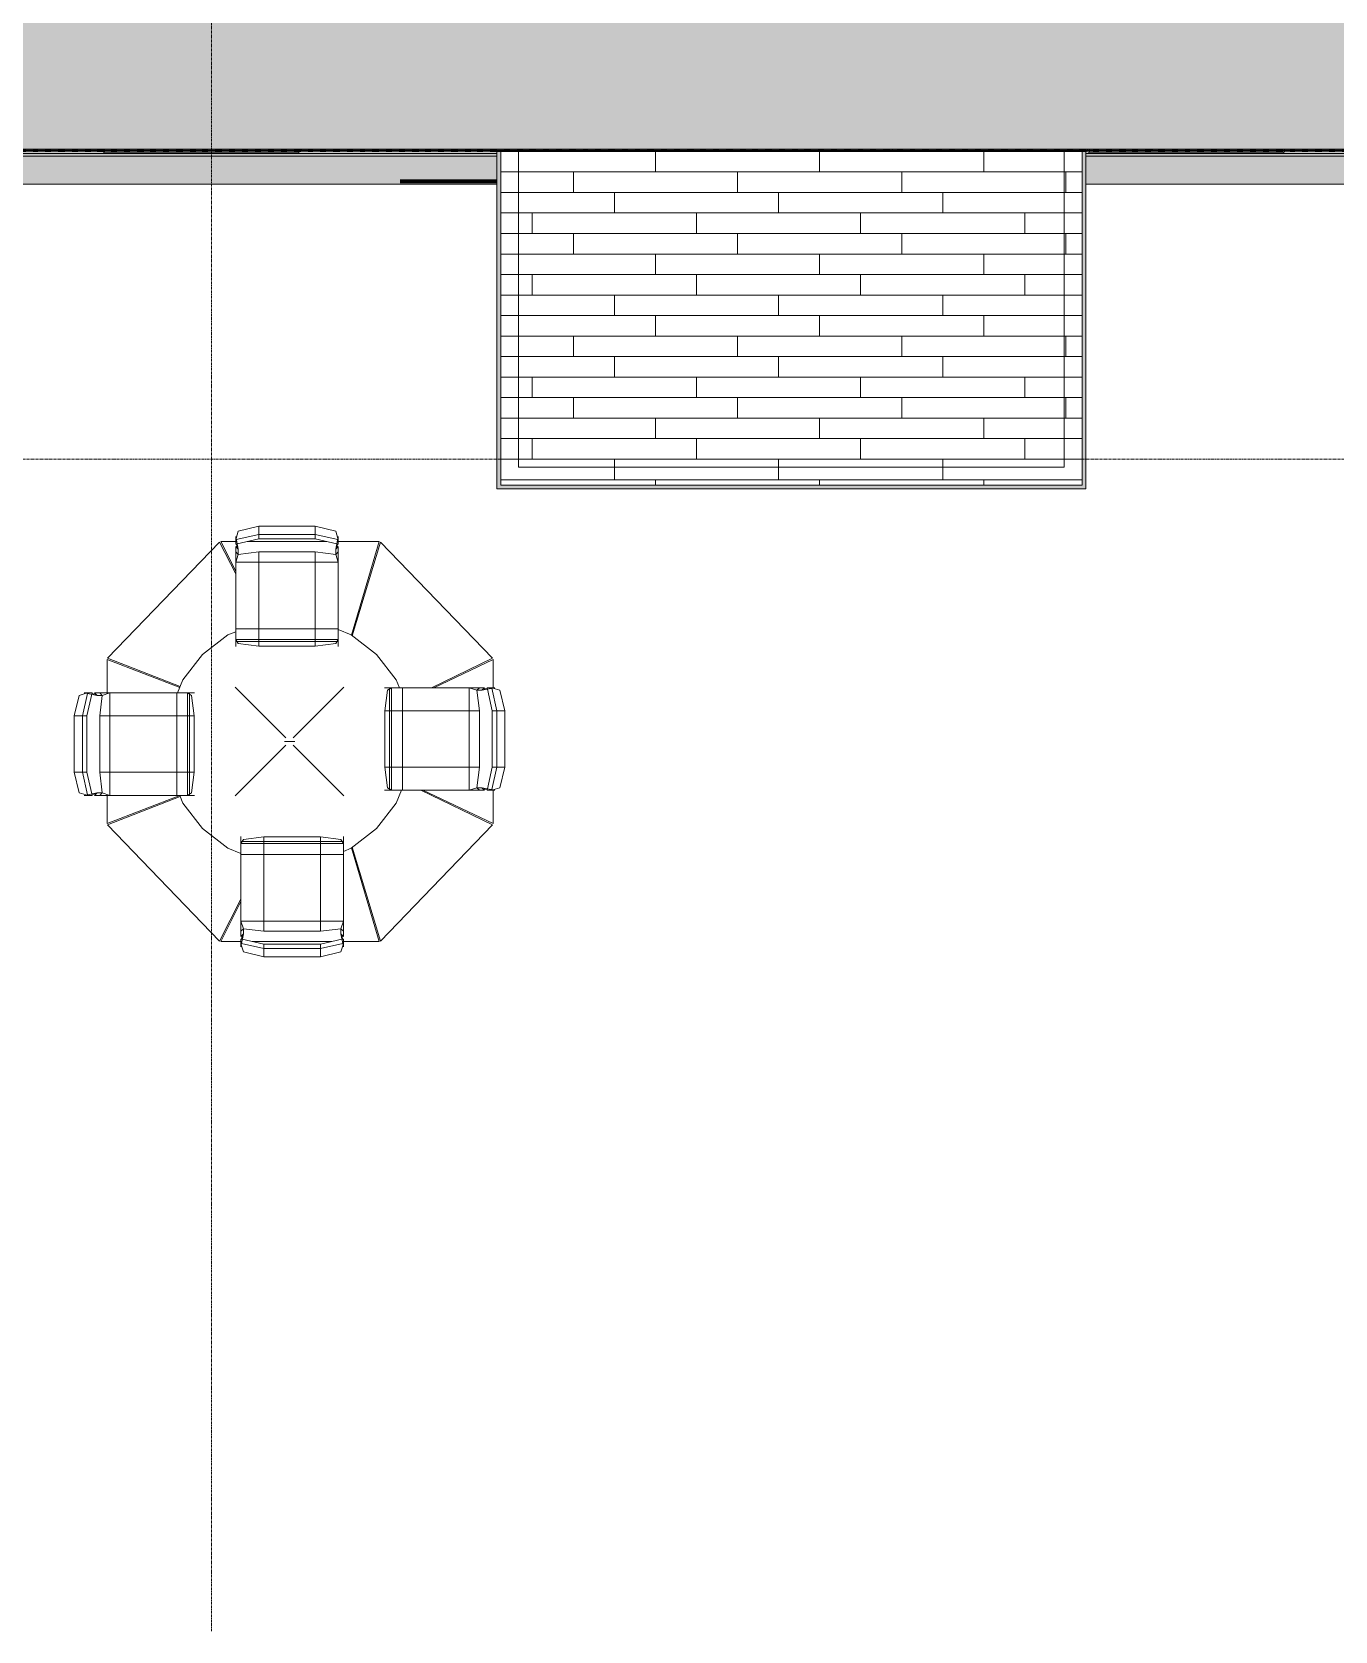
# Model space of a CAD drawing. Header units: inches. Extents: x -4061 to -1937, y 10959 to 12323.
# Drawn here: x -3189.3 to -2935.4, y 10958.7 to 11270.5 of the extents above; entities that cross this region are included whole.
import ezdxf

# ---------------------------------------------------------------- set-up
doc = ezdxf.new("R2010")
doc.units = ezdxf.units.IN
doc.header["$MEASUREMENT"] = 0
doc.linetypes.add('Dash 1_16_', pattern=[0.125, 0.0625, -0.0625])
doc.linetypes.add('Grid Line 1_2_', pattern=[0.875, 0.5, -0.125, 0.125, -0.125])
for name, color, linetype, lineweight in [('0-1', 7, 'Continuous', 5), ('0-4', 7, 'Continuous', 9), ('A-AREA-1', 130, 'Continuous', 80), ('A-CLNG-1', 10, 'Continuous', 18), ('A-CLNG-PATT-1', 35, 'Continuous', 18), ('A-DETL-MBND-4', 7, 'Continuous', 9), ('A-DETL-MBND-6', 247, 'Continuous', 9), ('A-FLOR-3', 10, 'Continuous', 18), ('A-FLOR-PATT-1', 251, 'Continuous', 9), ('A-GLAZ-1', 27, 'Continuous', 18), ('A-GLAZ-2', 10, 'Continuous', 18), ('A-GLAZ-3', 251, 'Continuous', 9), ('A-WALL-1', 8, 'Continuous', 5), ('A-WALL-3', 10, 'Continuous', 18), ('A-WALL-4', 23, 'Continuous', 5), ('A-WALL-6', 27, 'Continuous', 18), ('C-PROP-LINE-2', 91, 'Dash 1_16_', 60), ('L-SITE', 91, 'Continuous', 9), ('S-GRID-1', 1, 'Grid Line 1_2_', 9)]:
    doc.layers.add(name, color=color, linetype=linetype, lineweight=lineweight)

# ---------------------------------------------------------------- blocks, each defined once
blk = doc.blocks.new('Basic Wall _ EXT - FIBER CEMENT - LARGE - ___-2162457-ENLARGED RCP - 1ST FLOOR PLAN - EAST')
at = {"layer": 'A-WALL-6'}
h = blk.add_hatch(color=256, dxfattribs=at)
h.paths.add_polyline_path([(-3399.44, 11246.78), (-3367.15, 11246.78), (-3367.15, 11246.89), (-3367.34, 11246.89), (-3367.34, 11247.39), (-3400.04, 11247.39)], flags=0)
h.paths.add_polyline_path([(-2068.17, 11246.78), (-2067.31, 11246.78), (-2067.92, 11247.39), (-2100.51, 11247.39), (-2100.51, 11246.89), (-2138.54, 11246.89), (-2138.54, 11247.39), (-2215.71, 11247.39), (-2215.71, 11246.78), (-2070.27, 11246.78)], flags=0)
h.paths.add_polyline_path([(-2904.54, 11246.78), (-2867.95, 11246.78), (-2867.95, 11247.39), (-2868.51, 11247.39), (-2868.51, 11246.89), (-2906.54, 11246.89), (-2906.54, 11247.39), (-2945.31, 11247.39), (-2945.31, 11246.89), (-2983.34, 11246.89), (-2983.34, 11247.39), (-3137.31, 11247.39), (-3137.31, 11246.89), (-3175.34, 11246.89), (-3175.34, 11247.39), (-3252.32, 11247.39), (-3252.32, 11246.78), (-3098.72, 11246.78), (-3098.72, 11247.2), (-2983.9, 11247.2), (-2983.9, 11246.78), (-2905.71, 11246.78)], flags=0)
h.paths.add_polyline_path([(-2676.32, 11246.78), (-2676.32, 11247.2), (-2561.5, 11247.2), (-2561.5, 11246.78), (-2330.54, 11246.78), (-2330.54, 11247.39), (-2330.91, 11247.39), (-2330.91, 11246.89), (-2368.94, 11246.89), (-2368.94, 11247.39), (-2407.71, 11247.39), (-2407.71, 11246.89), (-2445.74, 11246.89), (-2445.74, 11247.39), (-2446.11, 11247.39), (-2446.11, 11246.89), (-2484.14, 11246.89), (-2484.16, 11247.39), (-2522.91, 11247.39), (-2522.91, 11246.89), (-2560.94, 11246.89), (-2560.94, 11247.39), (-2753.12, 11247.39), (-2753.12, 11246.78), (-2683.44, 11246.78)], flags=0)
h = blk.add_hatch(color=256, dxfattribs=at)
h.paths.add_polyline_path([(-2561.5, 11246.49), (-2330.54, 11246.49), (-2330.54, 11246.78), (-2561.5, 11246.78), (-2561.5, 11246.64)], flags=0)
h.paths.add_polyline_path([(-3396.25, 11246.49), (-3367.15, 11246.49), (-3367.15, 11246.78), (-3399.44, 11246.78), (-3399.15, 11246.49)], flags=0)
h.paths.add_polyline_path([(-2070.27, 11246.49), (-2067.03, 11246.49), (-2067.31, 11246.78), (-2215.71, 11246.78), (-2215.71, 11246.49), (-2077.93, 11246.49)], flags=0)
h.paths.add_polyline_path([(-3252.32, 11246.49), (-3098.72, 11246.49), (-3098.72, 11246.78), (-3252.32, 11246.78), (-3252.32, 11246.64)], flags=0)
h.paths.add_polyline_path([(-2983.9, 11246.49), (-2867.95, 11246.49), (-2867.95, 11246.78), (-2983.9, 11246.78), (-2983.9, 11246.64)], flags=0)
h.paths.add_polyline_path([(-2753.12, 11246.49), (-2676.32, 11246.49), (-2676.32, 11246.78), (-2753.12, 11246.78), (-2753.12, 11246.64)], flags=0)
h = blk.add_hatch(color=256, dxfattribs=at)
h.paths.add_polyline_path([(-3399.02, 11246.36), (-3367.15, 11246.38), (-3367.15, 11246.49), (-3399.14, 11246.48), (-3399.04, 11246.38)], flags=0)
h.paths.add_polyline_path([(-2068.17, 11246.36), (-2066.92, 11246.38), (-2067.03, 11246.49), (-2215.71, 11246.47), (-2215.71, 11246.36), (-2070.27, 11246.36)], flags=0)
h.paths.add_polyline_path([(-2882.72, 11246.36), (-2867.95, 11246.38), (-2867.95, 11246.49), (-2983.9, 11246.48), (-2983.9, 11246.36), (-2890.38, 11246.36)], flags=0)
h.paths.add_polyline_path([(-2706.43, 11246.36), (-2676.32, 11246.38), (-2676.32, 11246.49), (-2753.12, 11246.47), (-2753.12, 11246.36), (-2714.1, 11246.36)], flags=0)
h.paths.add_polyline_path([(-3252.32, 11246.36), (-3098.72, 11246.39), (-3098.72, 11246.49), (-3252.32, 11246.48), (-3252.32, 11246.36)], flags=0)
h.paths.add_polyline_path([(-2561.5, 11246.36), (-2330.54, 11246.38), (-2330.54, 11246.49), (-2561.5, 11246.47), (-2561.5, 11246.38)], flags=0)
h = blk.add_hatch(color=256, dxfattribs=at)
h.paths.add_polyline_path([(-2683.44, 11246.31), (-2676.32, 11246.33), (-2676.32, 11246.34), (-2753.12, 11246.31), (-2753.12, 11246.31), (-2691.1, 11246.31)], flags=0)
h.paths.add_polyline_path([(-3380.92, 11246.31), (-3367.15, 11246.32), (-3367.15, 11246.34), (-3398.97, 11246.31), (-3398.96, 11246.31), (-3388.59, 11246.31)], flags=0)
h.paths.add_polyline_path([(-2068.17, 11246.31), (-2066.86, 11246.32), (-2066.89, 11246.34), (-2215.71, 11246.31), (-2215.71, 11246.31), (-2070.27, 11246.31)], flags=0)
h.paths.add_polyline_path([(-3252.32, 11246.31), (-3098.72, 11246.33), (-3098.72, 11246.34), (-3252.32, 11246.31), (-3252.32, 11246.31)], flags=0)
h.paths.add_polyline_path([(-2983.9, 11246.31), (-2867.95, 11246.33), (-2867.95, 11246.34), (-2983.9, 11246.31), (-2983.9, 11246.31)], flags=0)
h.paths.add_polyline_path([(-2330.54, 11246.31), (-2330.54, 11246.34), (-2561.5, 11246.31), (-2561.5, 11246.31), (-2330.87, 11246.31)], flags=0)
at = {"layer": 'A-WALL-3'}
for p, q in [((-3252.32, 11246.78), (-3098.72, 11246.78)), ((-3098.72, 11246.3), (-3252.32, 11246.3)), ((-2983.9, 11246.78), (-2867.95, 11246.78)), ((-2867.95, 11246.3), (-2983.9, 11246.3))]:
    blk.add_line(p, q, dxfattribs=at)
blk = doc.blocks.new('Basic Wall _ EXT - FIBER CEMENT - SMALL - ___-2145931-ENLARGED RCP - 1ST FLOOR PLAN - EAST')
at = {"layer": 'A-DETL-MBND-6'}
h = blk.add_hatch(color=256, dxfattribs=at)
h.paths.add_polyline_path([(-2983.9, 11240.83), (-2930.17, 11240.83), (-2930.17, 11241.39), (-2925.92, 11241.39), (-2925.92, 11240.83), (-2867.95, 11240.83), (-2867.95, 11246.31), (-2983.9, 11246.31), (-2983.9, 11240.9)], flags=0)
h.paths.add_polyline_path([(-2737.09, 11240.83), (-2676.32, 11240.83), (-2676.32, 11246.31), (-2753.12, 11246.31), (-2753.12, 11240.83), (-2744.76, 11240.83)], flags=0)
h.paths.add_polyline_path([(-2061.44, 11240.83), (-2061.36, 11240.83), (-2066.87, 11246.31), (-2215.71, 11246.31), (-2215.71, 11240.83), (-2062.6, 11240.83)], flags=0)
h.paths.add_polyline_path([(-3393.48, 11240.83), (-3367.15, 11240.83), (-3367.15, 11246.31), (-3398.96, 11246.31), (-3393.56, 11240.9)], flags=0)
h.paths.add_polyline_path([(-3252.32, 11240.83), (-3098.72, 11240.83), (-3098.72, 11246.31), (-3252.32, 11246.31), (-3252.32, 11240.9)], flags=0)
h.paths.add_polyline_path([(-2561.5, 11240.83), (-2373.37, 11240.83), (-2373.37, 11241.39), (-2369.12, 11241.39), (-2369.12, 11240.83), (-2333.61, 11240.83), (-2330.54, 11244.01), (-2330.54, 11246.31), (-2561.5, 11246.31), (-2561.5, 11240.9)], flags=0)
at = {"layer": 'A-DETL-MBND-4'}
for p, q in [((-3252.32, 11240.83), (-3098.72, 11240.83)), ((-2983.9, 11240.83), (-2930.17, 11240.83))]:
    blk.add_line(p, q, dxfattribs=at)
blk = doc.blocks.new('_THE_ WINDOW _ DOOR - Window - 2nd Floor-2113391-ENLARGED RCP - 1ST FLOOR PLAN - EAST')
at = {"layer": 'A-GLAZ-1'}
blk.add_hatch(color=256, dxfattribs=at).paths.add_polyline_path([(-19.01, -4.44), (-19.01, -4.94), (19.01, -4.94), (19.01, -4.44), (-19.01, -4.44)], flags=0)
at = {"layer": 'A-GLAZ-3'}
h = blk.add_hatch(dxfattribs=at)
h.set_pattern_fill('FP_12', color=256, style=0, pattern_type=2)
h.set_pattern_definition([(0, (25.74, -1.51), (-38.4, 120.38), [0.392, -38.007]), (0, (25.74, -1.12), (-38.4, 120.38), [0.392, -38.007]), (0, (25.74, 14.85), (-38.4, 120.38), [0.392, -38.007]), (0, (25.74, 15.24), (-38.4, 120.38), [0.392, -38.007]), (0, (25.74, 31.2), (-38.4, 120.38), [0.393, -38.008]), (0, (25.74, 31.6), (-38.4, 120.38), [0.393, -38.008]), (0, (25.74, 47.56), (-38.4, 120.38), [0.393, -38.008]), (0, (25.74, 47.95), (-38.4, 120.38), [0.393, -38.008]), (0, (25.74, 63.92), (-38.4, 120.38), [0.393, -38.008]), (0, (25.74, 64.31), (-38.4, 120.38), [0.393, -38.008]), (0, (25.74, 80.28), (-38.4, 120.38), [0.393, -38.008]), (0, (25.74, 80.67), (-38.4, 120.38), [0.393, -38.008]), (0, (25.74, 96.63), (-38.4, 120.38), [0.393, -38.008]), (0, (25.74, 97.03), (-38.4, 120.38), [0.393, -38.008]), (0, (25.74, 112.99), (-38.4, 120.38), [0.392, -38.007]), (0, (25.74, 113.38), (-38.4, 120.38), [0.392, -38.007]), (0, (43.19, -1.51), (-38.4, 120.38), [0.393, -38.008]), (0, (43.19, -1.12), (-38.4, 120.38), [0.393, -38.008]), (0, (43.19, 14.85), (-38.4, 120.38), [0.393, -38.008]), (0, (43.19, 15.24), (-38.4, 120.38), [0.393, -38.008]), (0, (43.19, 31.2), (-38.4, 120.38), [0.393, -38.008]), (0, (43.19, 31.6), (-38.4, 120.38), [0.393, -38.008]), (0, (43.19, 47.56), (-38.4, 120.38), [0.393, -38.008]), (0, (43.19, 47.95), (-38.4, 120.38), [0.393, -38.008]), (0, (43.19, 63.92), (-38.4, 120.38), [0.393, -38.008]), (0, (43.19, 64.31), (-38.4, 120.38), [0.393, -38.008]), (0, (43.19, 80.28), (-38.4, 120.38), [0.393, -38.008]), (0, (43.19, 80.67), (-38.4, 120.38), [0.393, -38.008]), (0, (43.19, 96.63), (-38.4, 120.38), [0.393, -38.008]), (0, (43.19, 97.03), (-38.4, 120.38), [0.393, -38.008]), (0, (43.19, 112.99), (-38.4, 120.38), [0.392, -38.007]), (0, (43.19, 113.38), (-38.4, 120.38), [0.392, -38.007]), (0, (60.64, -1.51), (-38.4, 120.38), [0.392, -38.007]), (0, (60.64, -1.12), (-38.4, 120.38), [0.392, -38.007]), (0, (60.64, 14.85), (-38.4, 120.38), [0.392, -38.007]), (0, (60.64, 15.24), (-38.4, 120.38), [0.392, -38.007]), (0, (60.64, 31.2), (-38.4, 120.38), [0.392, -38.007]), (0, (60.64, 31.6), (-38.4, 120.38), [0.392, -38.007]), (0, (60.64, 47.56), (-38.4, 120.38), [0.392, -38.007]), (0, (60.64, 47.95), (-38.4, 120.38), [0.392, -38.007]), (0, (60.64, 63.92), (-38.4, 120.38), [0.392, -38.007]), (0, (60.64, 64.31), (-38.4, 120.38), [0.392, -38.007]), (0, (60.64, 80.28), (-38.4, 120.38), [0.392, -38.007]), (0, (60.64, 80.67), (-38.4, 120.38), [0.392, -38.007]), (0, (60.64, 96.63), (-38.4, 120.38), [0.392, -38.007]), (0, (60.64, 97.03), (-38.4, 120.38), [0.392, -38.007]), (0, (60.64, 112.99), (-38.4, 120.38), [0.392, -38.007]), (0, (60.64, 113.38), (-38.4, 120.38), [0.392, -38.007]), (90, (24, -4.063), (-38.4, 2e-15), [120, -0.375]), (90, (24.375, -4.063), (-38.4, 2e-15), [120, -0.375]), (90, (25.74, -1.51), (-38.4, 2e-15), [0.392, -119.982]), (90, (25.74, 14.848), (-38.4, 2e-15), [0.393, -119.983]), (90, (25.74, 31.206), (-38.4, 2e-15), [0.392, -119.982]), (90, (25.74, 47.563), (-38.4, 2e-15), [0.392, -119.982]), (90, (25.74, 63.92), (-38.4, 2e-15), [0.392, -119.982]), (90, (25.74, 80.277), (-38.4, 2e-15), [0.392, -119.982]), (90, (25.74, 96.634), (-38.4, 2e-15), [0.392, -119.982]), (90, (25.74, 112.99), (-38.4, 2e-15), [0.392, -119.982]), (90, (26.134, -1.51), (-38.4, 2e-15), [0.392, -119.982]), (90, (26.134, 14.848), (-38.4, 2e-15), [0.393, -119.983]), (90, (26.134, 31.206), (-38.4, 2e-15), [0.392, -119.982]), (90, (26.134, 47.563), (-38.4, 2e-15), [0.392, -119.982]), (90, (26.134, 63.92), (-38.4, 2e-15), [0.392, -119.982]), (90, (26.134, 80.277), (-38.4, 2e-15), [0.392, -119.982]), (90, (26.134, 96.634), (-38.4, 2e-15), [0.392, -119.982]), (90, (26.134, 112.99), (-38.4, 2e-15), [0.392, -119.982]), (90, (43.19, -1.51), (-38.4, 2e-15), [0.392, -119.982]), (90, (43.19, 14.848), (-38.4, 2e-15), [0.393, -119.983]), (90, (43.19, 31.206), (-38.4, 2e-15), [0.392, -119.982]), (90, (43.19, 47.563), (-38.4, 2e-15), [0.392, -119.982]), (90, (43.19, 63.92), (-38.4, 2e-15), [0.392, -119.982]), (90, (43.19, 80.277), (-38.4, 2e-15), [0.392, -119.982]), (90, (43.19, 96.634), (-38.4, 2e-15), [0.392, -119.982]), (90, (43.19, 112.99), (-38.4, 2e-15), [0.392, -119.982]), (90, (43.584, -1.51), (-38.4, 2e-15), [0.392, -119.982]), (90, (43.584, 14.848), (-38.4, 2e-15), [0.393, -119.983]), (90, (43.584, 31.206), (-38.4, 2e-15), [0.392, -119.982]), (90, (43.584, 47.563), (-38.4, 2e-15), [0.392, -119.982]), (90, (43.584, 63.92), (-38.4, 2e-15), [0.392, -119.982]), (90, (43.584, 80.277), (-38.4, 2e-15), [0.392, -119.982]), (90, (43.584, 96.634), (-38.4, 2e-15), [0.392, -119.982]), (90, (43.584, 112.99), (-38.4, 2e-15), [0.392, -119.982]), (90, (60.64, -1.51), (-38.4, 2e-15), [0.392, -119.982]), (90, (60.64, 14.848), (-38.4, 2e-15), [0.392, -119.982]), (90, (60.64, 31.206), (-38.4, 2e-15), [0.392, -119.982]), (90, (60.64, 47.563), (-38.4, 2e-15), [0.392, -119.982]), (90, (60.64, 63.92), (-38.4, 2e-15), [0.392, -119.982]), (90, (60.64, 80.277), (-38.4, 2e-15), [0.392, -119.982]), (90, (60.64, 96.634), (-38.4, 2e-15), [0.392, -119.982]), (90, (60.64, 112.99), (-38.4, 2e-15), [0.392, -119.982]), (90, (61.034, -1.51), (-38.4, 2e-15), [0.392, -119.982]), (90, (61.034, 14.848), (-38.4, 2e-15), [0.392, -119.982]), (90, (61.034, 31.206), (-38.4, 2e-15), [0.392, -119.982]), (90, (61.034, 47.563), (-38.4, 2e-15), [0.392, -119.982]), (90, (61.034, 63.92), (-38.4, 2e-15), [0.392, -119.982]), (90, (61.034, 80.277), (-38.4, 2e-15), [0.392, -119.982]), (90, (61.034, 96.634), (-38.4, 2e-15), [0.392, -119.982]), (90, (61.034, 112.99), (-38.4, 2e-15), [0.392, -119.982]), (180, (62.4, -4.44), (-38.4, 120.38), [38.025, -0.375]), (180, (62.4, -4.06), (-38.4, 120.38), [38.025, -0.375])])
h.paths.add_polyline_path([(-19.01, -4.44), (19.01, -4.44), (19.01, -4.19), (-19.01, -4.19)], flags=0)
at = {"layer": 'A-GLAZ-2'}
for p, q in [((-19.01, -4.19), (-19.01, -4.44)), ((-19.01, -4.44), (-19.01, -4.94)), ((-19.01, -4.44), (19.01, -4.44)), ((-19.01, -4.94), (19.01, -4.94)), ((19.01, -4.19), (19.01, -4.44)), ((19.01, -4.44), (19.01, -4.94))]:
    blk.add_line(p, q, dxfattribs=at)
blk = doc.blocks.new('Outdoor Table01 - 02ZUTB01_dwg-1294291-ENLARGED RCP - 1ST FLOOR PLAN - EAST')
at = {"layer": 'L-SITE'}
for p, q in [((-11, 40.99), (-11.42, 39.62)), ((-7, 41.99), (-11, 40.99)), ((-7, 41.99), (4, 41.99)), ((-7, 41.99), (-7, 40.37)), ((4, 41.99), (8, 40.99)), ((4, 41.99), (4, 40.37)), ((8.42, 39.62), (8, 40.99)), ((-37.47, 16.26), (-15.64, 38.89)), ((-11.5, 30.7), (-15.64, 38.89)), ((-15.38, 39), (-11.5, 31.19)), ((-15.38, 39), (-11.5, 39)), ((-11, 37.5), (-11.5, 40)), ((-11.5, 39.5), (-11.5, 40)), ((-11.46, 39.24), (-11.5, 39.5)), ((-11.49, 39.42), (-11.5, 39.37)), ((-11.5, 39.37), (-11.5, 38.5)), ((-11.23, 38.56), (-11.5, 38.5)), ((-11.5, 20), (-11.5, 38)), ((-11.5, 38), (-11, 37.5)), ((-11.5, 37), (-11.5, 38)), ((-7, 40.37), (-11.38, 39.4)), ((-11.2, 37.7), (-11.34, 38.54)), ((-7, 39.5), (-11.21, 38.56)), ((-11, 37.5), (-11, 36.5)), ((-9.25, 39), (6.25, 39)), ((-7, 40.37), (4, 40.37)), ((-7, 40.37), (-7, 39.5)), ((4, 39.5), (-7, 39.5)), ((4, 40.37), (8.38, 39.4)), ((4, 40.37), (4, 39.5)), ((8.21, 38.56), (4, 39.5)), ((8.5, 40), (8, 37.5)), ((8, 37.5), (8.5, 38)), ((8, 36.5), (8, 37.5)), ((8.34, 38.54), (8.2, 37.7)), ((8.5, 38.5), (8.23, 38.56)), ((8.5, 39.5), (8.46, 39.24)), ((8.5, 39.37), (8.49, 39.42)), ((8.5, 39.5), (8.5, 40)), ((8.5, 39.37), (8.5, 38.5)), ((8.5, 39), (15.49, 39)), ((8.5, 38), (8.5, 20)), ((8.5, 38), (8.5, 37)), ((10.1, 20.71), (15.49, 39)), ((10.22, 20.61), (15.74, 38.89)), ((15.74, 38.89), (37.57, 16.26)), ((-11.5, 20.5), (-11.5, 37)), ((-11.5, 37), (-11, 36.5)), ((-11.5, 35), (-11, 36.5)), ((-11.5, 22), (-11.5, 35)), ((-7, 35), (-11.5, 35)), ((-7, 37), (-11, 36.5)), ((4, 37), (-7, 37)), ((-7, 37), (-7, 35)), ((4, 35), (-7, 35)), ((-7, 35), (-7, 22)), ((8, 36.5), (4, 37)), ((4, 35), (4, 37)), ((4, 22), (4, 35)), ((8.5, 35), (4, 35)), ((8, 36.5), (8.5, 37)), ((8.5, 35), (8, 36.5)), ((8.5, 37), (8.5, 20.5)), ((8.5, 22), (8.5, 35)), ((-11.5, 19.5), (-11.5, 23)), ((-11.5, 22), (-11.5, 18.5)), ((-11.5, 19.87), (-11.5, 22)), ((-7, 22), (-11.5, 22)), ((4, 22), (-7, 22)), ((-7, 22), (-7, 19.87)), ((4, 19.87), (4, 22)), ((8.5, 22), (4, 22)), ((8.5, 19.5), (8.5, 23)), ((8.5, 18.5), (8.5, 22)), ((8.5, 19.87), (8.5, 22)), ((-14, 20.78), (-18.97, 16.97)), ((-11.5, 21.82), (-14, 20.78)), ((-11.5, 19.5), (-11.5, 20.5)), ((-11.5, 20.5), (-11.5, 20)), ((-11.5, 18.5), (-11.5, 20)), ((-11, 19.09), (-11.5, 19.87)), ((-7, 19.87), (-11.5, 19.87)), ((-11.5, 19.5), (8.5, 19.5)), ((-11.5, 19.5), (8.5, 19.5)), ((-11.5, 18.5), (-11.5, 19.5)), ((-7, 18.59), (-11, 19.09)), ((4, 19.87), (-7, 19.87)), ((-7, 19.87), (-7, 18.59)), ((8.5, 19.87), (4, 19.87)), ((4, 19.87), (4, 18.59)), ((8, 19.09), (4, 18.59)), ((8.5, 19.87), (8, 19.09)), ((10, 20.78), (8.5, 21.41)), ((8.5, 20.5), (8.5, 19.5)), ((8.5, 20.5), (8.5, 20)), ((8.5, 20), (8.5, 18.5)), ((8.5, 19.5), (8.5, 18.5)), ((14.97, 16.97), (10, 20.78)), ((-23.39, 10.54), (-37.57, 16)), ((-37.57, 10.31), (-37.57, 16)), ((-23.32, 10.71), (-37.47, 16.26)), ((-18.97, 16.97), (-22.78, 12)), ((4, 18.59), (-7, 18.59)), ((18.78, 12), (14.97, 16.97)), ((23.61, 9.5), (37.57, 16.26)), ((24, 9.5), (37.68, 16)), ((37.68, 16), (37.68, 9.5)), ((-43.99, 6), (-42.99, 10)), ((-41.62, 10.42), (-42.99, 10)), ((-42.37, 6), (-41.4, 10.38)), ((-41.5, 10.5), (-42, 10.5)), ((-42, 10.5), (-39.5, 10)), ((-41.24, 10.46), (-41.5, 10.5)), ((-40.56, 10.21), (-41.5, 6)), ((-41.37, 10.5), (-41.42, 10.49)), ((-41.37, 10.5), (-40.5, 10.5)), ((-40.5, 10.5), (-40.56, 10.23)), ((-39.7, 10.2), (-40.54, 10.34)), ((-39.5, 10), (-40, 10.5)), ((-40, 10.5), (-22, 10.5)), ((-40, 10.5), (-39, 10.5)), ((-38.5, 10), (-39.5, 10)), ((-38.5, 10), (-39, 10.5)), ((-39, 10.5), (-22.5, 10.5)), ((-38.5, 10), (-39, 6)), ((-37, 10.5), (-38.5, 10)), ((-24, 10.5), (-37, 10.5)), ((-37, 10.5), (-37, 6)), ((-21.5, 10.5), (-25, 10.5)), ((-20.5, 10.5), (-24, 10.5)), ((-21.87, 10.5), (-24, 10.5)), ((-24, 10.5), (-24, 6)), ((-22.78, 12), (-23.41, 10.5)), ((-22.5, 10.5), (-21.5, 10.5)), ((-22.5, 10.5), (-22, 10.5)), ((-22, 10.5), (-20.5, 10.5)), ((-21.87, 10.5), (-21.09, 10)), ((-21.87, 10.5), (-21.87, 6)), ((-21.5, -9.5), (-21.5, 10.5)), ((-21.5, -9.5), (-21.5, 10.5)), ((-21.5, 10.5), (-20.5, 10.5)), ((-21.09, 10), (-20.59, 6)), ((-2.71, 0.71), (-12.61, 10.61)), ((-3.41, 1.41), (-12.61, 10.61)), ((-1.29, 0.71), (8.61, 10.61)), ((-0.59, 1.41), (8.61, 10.61)), ((20, 9.5), (16.5, 9.5)), ((16.5, 9.5), (18, 9.5)), ((16.5, 9.5), (17.5, 9.5)), ((17.09, 9), (17.87, 9.5)), ((17.5, 9.5), (17.5, -10.5)), ((17.5, 9.5), (17.5, -10.5)), ((17.5, 9.5), (21, 9.5)), ((17.5, 9.5), (18.5, 9.5)), ((17.87, 9.5), (20, 9.5)), ((17.87, 5), (17.87, 9.5)), ((18, 9.5), (36, 9.5)), ((18.5, 9.5), (18, 9.5)), ((18.5, 9.5), (35, 9.5)), ((19.82, 9.5), (18.78, 12)), ((20, 9.5), (33, 9.5)), ((20, 5), (20, 9.5)), ((33, 9.5), (34.5, 9)), ((33, 5), (33, 9.5)), ((35, 9.5), (34.5, 9)), ((35, 9.5), (36, 9.5)), ((36, 9.5), (35.5, 9)), ((35.5, 9), (38, 9.5)), ((37.37, 9.5), (36.5, 9.5)), ((36.56, 9.23), (36.5, 9.5)), ((37.24, 9.46), (37.5, 9.5)), ((37.42, 9.49), (37.37, 9.5)), ((38.37, 5), (37.4, 9.38)), ((37.5, 9.5), (38, 9.5)), ((38.99, 9), (37.62, 9.42)), ((37.68, 9.44), (37.68, 9.4)), ((16.59, 5), (17.09, 9)), ((35.5, 9), (34.5, 9)), ((35, 5), (34.5, 9)), ((35.7, 9.2), (36.54, 9.34)), ((37.5, 5), (36.56, 9.21)), ((38.99, 9), (39.99, 5)), ((-43.99, -5), (-43.99, 6)), ((-43.99, 6), (-42.37, 6)), ((-42.37, -5), (-42.37, 6)), ((-42.37, 6), (-41.5, 6)), ((-41.5, 6), (-41.5, -5)), ((-39, 6), (-39, -5)), ((-37, 6), (-39, 6)), ((-24, 6), (-37, 6)), ((-37, 6), (-37, -5)), ((-21.87, 6), (-24, 6)), ((-24, 6), (-24, -5)), ((-21.87, 6), (-20.59, 6)), ((-21.87, 6), (-21.87, -5)), ((-20.59, 6), (-20.59, -5)), ((16.59, -6), (16.59, 5)), ((17.87, 5), (16.59, 5)), ((17.87, -6), (17.87, 5)), ((20, 5), (17.87, 5)), ((20, -6), (20, 5)), ((33, 5), (20, 5)), ((33, -6), (33, 5)), ((35, 5), (33, 5)), ((35, -6), (35, 5)), ((37.5, -6), (37.5, 5)), ((38.37, 5), (37.5, 5)), ((39.99, 5), (38.37, 5)), ((38.37, 5), (38.37, -6)), ((39.99, 5), (39.99, -6)), ((-3.41, 1.41), (-2.71, 0.71)), ((-2.71, 0.71), (-3.41, 1.41)), ((-0.59, 1.41), (-1.29, 0.71)), ((-0.59, 1.41), (-1.29, 0.71)), ((-2.71, -0.71), (-12.61, -10.61)), ((-3.41, -1.41), (-12.61, -10.61)), ((-2.71, -0.71), (-3.41, -1.41)), ((-2.71, -0.71), (-3.41, -1.41)), ((-3, 0), (-1, 0)), ((-3, 0), (-1, 0)), ((-1.29, -0.71), (8.61, -10.61)), ((-1.29, -0.71), (-0.59, -1.41)), ((-1.29, -0.71), (-0.59, -1.41)), ((-0.59, -1.41), (8.61, -10.61)), ((-43.99, -5), (-42.99, -9)), ((-43.99, -5), (-42.37, -5)), ((-42.37, -5), (-41.4, -9.38)), ((-42.37, -5), (-41.5, -5)), ((-41.5, -5), (-40.56, -9.21)), ((-39, -5), (-38.5, -9)), ((-39, -5), (-37, -5)), ((-37, -5), (-24, -5)), ((-37, -5), (-37, -9.5)), ((-24, -5), (-21.87, -5)), ((-24, -5), (-24, -9.5)), ((-21.87, -5), (-20.59, -5)), ((-21.87, -5), (-21.87, -9.5)), ((-20.59, -5), (-21.09, -9)), ((17.09, -10), (16.59, -6)), ((17.87, -6), (16.59, -6)), ((17.87, -10.5), (17.87, -6)), ((17.87, -6), (20, -6)), ((20, -10.5), (20, -6)), ((20, -6), (33, -6)), ((33, -10.5), (33, -6)), ((33, -6), (35, -6)), ((34.5, -10), (35, -6)), ((36.56, -10.21), (37.5, -6)), ((38.37, -6), (37.4, -10.38)), ((38.37, -6), (37.5, -6)), ((39.99, -6), (38.37, -6)), ((39.99, -6), (38.99, -10)), ((-42.99, -9), (-41.62, -9.42)), ((-39.5, -9), (-42, -9.5)), ((-40.56, -9.23), (-40.5, -9.5)), ((-39.7, -9.2), (-40.54, -9.34)), ((-40, -9.5), (-39.5, -9)), ((-39.5, -9), (-38.5, -9)), ((-39, -9.5), (-38.5, -9)), ((-37, -9.5), (-38.5, -9)), ((-37.57, -16), (-37.57, -9.31)), ((-21.09, -9), (-21.87, -9.5)), ((-41.5, -9.5), (-42, -9.5)), ((-41.24, -9.46), (-41.5, -9.5)), ((-41.42, -9.49), (-41.37, -9.5)), ((-41.37, -9.5), (-40.5, -9.5)), ((-22, -9.5), (-40, -9.5)), ((-39, -9.5), (-40, -9.5)), ((-22.5, -9.5), (-39, -9.5)), ((-23.39, -10.54), (-37.57, -16)), ((-23.32, -10.71), (-37.47, -16.26)), ((-24, -9.5), (-37, -9.5)), ((-21.5, -9.5), (-25, -9.5)), ((-20.5, -9.5), (-24, -9.5)), ((-21.87, -9.5), (-24, -9.5)), ((-23.82, -9.5), (-22.78, -12)), ((-22.78, -12), (-18.97, -16.97)), ((-21.5, -9.5), (-22.5, -9.5)), ((-22.5, -9.5), (-22, -9.5)), ((-20.5, -9.5), (-22, -9.5)), ((-20.5, -9.5), (-21.5, -9.5)), ((14.97, -16.97), (18.78, -12)), ((18, -10.5), (16.5, -10.5)), ((16.5, -10.5), (20, -10.5)), ((17.5, -10.5), (16.5, -10.5)), ((17.87, -10.5), (17.09, -10)), ((18.5, -10.5), (17.5, -10.5)), ((17.5, -10.5), (21, -10.5)), ((17.87, -10.5), (20, -10.5)), ((36, -10.5), (18, -10.5)), ((18.5, -10.5), (18, -10.5)), ((35, -10.5), (18.5, -10.5)), ((18.78, -12), (19.41, -10.5)), ((20, -10.5), (33, -10.5)), ((25.68, -10.5), (37.57, -16.26)), ((26.1, -10.5), (37.68, -16)), ((33, -10.5), (34.5, -10)), ((34.5, -10), (35, -10.5)), ((34.5, -10), (35.5, -10)), ((36, -10.5), (35, -10.5)), ((38, -10.5), (35.5, -10)), ((35.5, -10), (36, -10.5)), ((36.54, -10.34), (35.7, -10.2)), ((36.5, -10.5), (36.56, -10.23)), ((37.37, -10.5), (36.5, -10.5)), ((37.5, -10.5), (37.24, -10.46)), ((37.42, -10.49), (37.37, -10.5)), ((37.5, -10.5), (38, -10.5)), ((38.99, -10), (37.62, -10.42)), ((37.68, -10.4), (37.68, -10.44)), ((37.68, -10.5), (37.68, -16)), ((-15.64, -38.89), (-37.47, -16.26)), ((-18.97, -16.97), (-14, -20.78)), ((-12.5, -20), (-12.5, -18.5)), ((-12.5, -18.5), (-12.5, -22)), ((-12.5, -19.5), (-12.5, -18.5)), ((-12, -19.09), (-8, -18.59)), ((-8, -18.59), (3, -18.59)), ((-8, -19.87), (-8, -18.59)), ((3, -18.59), (7, -19.09)), ((3, -19.87), (3, -18.59)), ((7.5, -18.5), (7.5, -22)), ((7.5, -18.5), (7.5, -20)), ((7.5, -18.5), (7.5, -19.5)), ((10, -20.78), (14.97, -16.97)), ((37.57, -16.26), (15.74, -38.89)), ((-14, -20.78), (-12.5, -21.41)), ((-12.5, -19.87), (-12, -19.09)), ((7.5, -19.5), (-12.5, -19.5)), ((7.5, -19.5), (-12.5, -19.5)), ((-12.5, -20.5), (-12.5, -19.5)), ((-12.5, -19.5), (-12.5, -23)), ((-12.5, -19.87), (-12.5, -22)), ((-12.5, -19.87), (-8, -19.87)), ((-12.5, -38), (-12.5, -20)), ((-12.5, -20.5), (-12.5, -20)), ((-12.5, -37), (-12.5, -20.5)), ((-8, -19.87), (-8, -22)), ((-8, -19.87), (3, -19.87)), ((3, -22), (3, -19.87)), ((3, -19.87), (7.5, -19.87)), ((7, -19.09), (7.5, -19.87)), ((7.5, -19.5), (7.5, -23)), ((7.5, -19.5), (7.5, -20.5)), ((7.5, -19.87), (7.5, -22)), ((7.5, -20), (7.5, -38)), ((7.5, -20.5), (7.5, -20)), ((7.5, -20.5), (7.5, -37)), ((7.5, -21.82), (10, -20.78)), ((10.1, -20.71), (15.49, -39)), ((10.22, -20.61), (15.74, -38.89)), ((-12.5, -22), (-12.5, -35)), ((-12.5, -22), (-8, -22)), ((-8, -22), (-8, -35)), ((-8, -22), (3, -22)), ((3, -35), (3, -22)), ((3, -22), (7.5, -22)), ((7.5, -22), (7.5, -35)), ((-12.5, -32.68), (-15.64, -38.89)), ((-12.5, -33.2), (-15.38, -39)), ((-12.5, -35), (-12, -36.5)), ((-12.5, -35), (-8, -35)), ((-12, -36.5), (-12.5, -37)), ((-12.5, -38), (-12.5, -37)), ((-12, -36.5), (-12, -37.5)), ((-12, -36.5), (-8, -37)), ((-8, -35), (-8, -37)), ((-8, -35), (3, -35)), ((-8, -37), (3, -37)), ((3, -37), (3, -35)), ((3, -35), (7.5, -35)), ((3, -37), (7, -36.5)), ((7.5, -35), (7, -36.5)), ((7.5, -37), (7, -36.5)), ((7, -37.5), (7, -36.5)), ((7.5, -37), (7.5, -38)), ((-12.5, -39), (-15.38, -39)), ((-12.5, -40), (-12, -37.5)), ((-12, -37.5), (-12.5, -38)), ((-12.5, -39.37), (-12.5, -38.5)), ((-12.5, -38.5), (-12.23, -38.56)), ((-12.46, -39.24), (-12.5, -39.5)), ((-12.49, -39.42), (-12.5, -39.37)), ((-12.5, -39.5), (-12.5, -40)), ((-12, -40.99), (-12.42, -39.62)), ((-8, -40.37), (-12.38, -39.4)), ((-12.2, -37.7), (-12.34, -38.54)), ((-12.21, -38.56), (-8, -39.5)), ((5.25, -39), (-10.25, -39)), ((-8, -39.5), (3, -39.5)), ((-8, -40.37), (-8, -39.5)), ((3, -40.37), (-8, -40.37)), ((-8, -41.99), (-8, -40.37)), ((3, -39.5), (7.21, -38.56)), ((3, -40.37), (7.38, -39.4)), ((3, -40.37), (3, -39.5)), ((3, -41.99), (3, -40.37)), ((7.5, -38), (7, -37.5)), ((7, -37.5), (7.5, -40)), ((7, -40.99), (7.42, -39.62)), ((7.2, -37.7), (7.34, -38.54)), ((7.23, -38.56), (7.5, -38.5)), ((7.46, -39.24), (7.5, -39.5)), ((7.49, -39.42), (7.5, -39.37)), ((7.5, -39.37), (7.5, -38.5)), ((15.49, -39), (7.5, -39)), ((7.5, -39.5), (7.5, -40)), ((-8, -41.99), (-12, -40.99)), ((3, -41.99), (-8, -41.99)), ((7, -40.99), (3, -41.99))]:
    blk.add_line(p, q, dxfattribs=at)
blk = doc.blocks.new('Outdoor Table01 - Outdoor Table01-1899970-ENLARGED RCP - 1ST FLOOR PLAN - EAST')
at = {"extrusion": (0, 0, -1), "zscale": -1, "rotation": 180}
blk.add_blockref('Outdoor Table01 - 02ZUTB01_dwg-1294291-ENLARGED RCP - 1ST FLOOR PLAN - EAST', (0, 0), dxfattribs=at)
blk = doc.blocks.new('CTR - 1st Phase - Shell_rvt-1-ENLARGED RCP - 1ST FLOOR PLAN - EAST')
at = {"layer": 'A-CLNG-PATT-1'}
h = blk.add_hatch(dxfattribs=at)
h.set_pattern_fill('FP_24', color=256, style=0, pattern_type=2)
h.set_pattern_definition([(90, (-2963.524, 11049.389), (4, -2e-16), []), (0, (-2963.524, 11049.389), (8, -8), [4, -28]), (0, (-2959.524, 11065.389), (8, -8), [4, -28])])
h.paths.add_polyline_path([(-3860.47, 11023.21), (-3830.82, 11023.21), (-3830.82, 11030.34), (-3831.32, 11030.34), (-3831.32, 11068.36), (-3830.82, 11068.36), (-3830.82, 11164.59), (-3831.14, 11164.59), (-3831.14, 11399.98), (-3830.82, 11399.98), (-3830.82, 11432.64), (-3860.47, 11432.64), (-3860.47, 11027.91)], flags=0)
h.paths.add_polyline_path([(-2261.88, 11247.64), (-2068.17, 11247.64), (-2068.17, 12118.34), (-2521.97, 12118.34), (-2521.97, 12088.69), (-2484.14, 12088.69), (-2484.14, 12089.19), (-2446.11, 12089.19), (-2446.11, 12088.69), (-2407.34, 12088.69), (-2407.34, 12089.19), (-2369.31, 12089.19), (-2369.31, 12088.69), (-2349.74, 12088.69), (-2349.74, 12089.19), (-2311.71, 12089.19), (-2311.71, 12088.69), (-2311.34, 12088.69), (-2311.34, 12089.19), (-2273.31, 12089.19), (-2273.31, 12088.69), (-2176.94, 12088.69), (-2176.94, 12089.19), (-2138.91, 12089.19), (-2138.91, 12088.69), (-2097.82, 12088.69), (-2097.82, 11970.99), (-2097.32, 11970.99), (-2097.32, 11932.78), (-2097.82, 11932.78), (-2097.82, 11932.59), (-2097.32, 11932.59), (-2097.32, 11894.38), (-2097.82, 11894.38), (-2097.82, 11778.8), (-2097.32, 11778.8), (-2097.32, 11740.78), (-2097.82, 11740.78), (-2097.82, 11740.4), (-2097.32, 11740.4), (-2097.32, 11702.38), (-2097.82, 11702.38), (-2097.82, 11663.6), (-2097.32, 11663.6), (-2097.32, 11625.58), (-2097.82, 11625.58), (-2097.82, 11471.79), (-2097.32, 11471.79), (-2097.32, 11433.76), (-2097.82, 11433.76), (-2097.82, 11433.39), (-2097.32, 11433.39), (-2097.32, 11395.36), (-2097.82, 11395.36), (-2097.82, 11356.4), (-2097.32, 11356.4), (-2097.32, 11318.38), (-2097.82, 11318.38), (-2097.82, 11277.29), (-2138.91, 11277.29), (-2138.91, 11276.79), (-2176.94, 11276.79), (-2176.94, 11277.29), (-2273.31, 11277.29), (-2273.31, 11276.79), (-2311.34, 11276.79), (-2311.34, 11277.29), (-2311.71, 11277.29), (-2311.71, 11276.79), (-2349.74, 11276.79), (-2349.74, 11277.29), (-2407.71, 11277.29), (-2407.71, 11276.79), (-2445.74, 11276.79), (-2445.74, 11277.29), (-2561.31, 11277.29), (-2561.31, 11276.79), (-2599.34, 11276.79), (-2599.34, 11277.29), (-2599.71, 11277.29), (-2599.71, 11276.79), (-2637.74, 11276.79), (-2637.74, 11277.29), (-2791.71, 11277.29), (-2791.71, 11276.79), (-2829.74, 11276.79), (-2829.74, 11277.29), (-2830.11, 11277.29), (-2830.11, 11276.79), (-2868.14, 11276.79), (-2868.14, 11277.29), (-3400.05, 11277.29), (-3400.05, 11247.64), (-2858.53, 11247.64), (-2845.56, 11261.08), (-2842.42, 11254.87), (-2842.42, 11255.39), (-2845.31, 11261.19), (-2842.42, 11261.19), (-2842.42, 11262.19), (-2842.35, 11261.81), (-2841.92, 11263.17), (-2837.92, 11264.17), (-2826.92, 11264.17), (-2822.92, 11263.17), (-2822.5, 11261.81), (-2822.42, 11262.19), (-2822.42, 11261.19), (-2814.43, 11261.19), (-2818.43, 11247.64), (-2818.24, 11247.64), (-2814.18, 11261.08), (-2801.21, 11247.64), (-2327.03, 11247.64), (-2321.6, 11253.27), (-2318.76, 11247.64), (-2318.5, 11247.64), (-2321.35, 11253.38), (-2318.47, 11253.4), (-2318.47, 11254.38), (-2318.39, 11253.99), (-2317.97, 11255.36), (-2313.97, 11256.36), (-2302.97, 11256.36), (-2298.97, 11255.36), (-2298.54, 11253.99), (-2298.47, 11254.38), (-2298.47, 11253.38), (-2290.48, 11253.38), (-2292.17, 11247.64), (-2291.92, 11247.64), (-2290.22, 11253.27), (-2284.79, 11247.64), (-2269.55, 11247.64)], flags=0)
h.paths.add_polyline_path([(-2316.22, 11253.38), (-2300.84, 11253.4), (-2302.97, 11253.88), (-2313.97, 11253.88), (-2316.09, 11253.4)], flags=0)
h.paths.add_polyline_path([(-2829.07, 11261.19), (-2824.67, 11261.19), (-2826.92, 11261.69), (-2837.92, 11261.69), (-2840.17, 11261.19), (-2837.92, 11261.19)], flags=0)
h.paths.add_polyline_path([(-3860.47, 11549.34), (-3830.82, 11549.34), (-3830.82, 11933.34), (-3831.32, 11933.34), (-3831.32, 12009.39), (-3830.82, 12009.39), (-3830.82, 12032.24), (-3831.32, 12032.24), (-3831.32, 12070.27), (-3830.82, 12070.27), (-3830.82, 12088.69), (-3789.42, 12088.69), (-3789.42, 12089.19), (-3751.4, 12089.19), (-3751.4, 12088.69), (-3674.54, 12088.69), (-3674.54, 12089.19), (-3636.51, 12089.19), (-3636.51, 12088.69), (-3549.42, 12088.69), (-3549.42, 12089.19), (-3511.4, 12089.19), (-3511.4, 12088.69), (-3405.42, 12088.69), (-3405.42, 12089.19), (-3367.4, 12089.19), (-3367.4, 12088.69), (-3290.54, 12088.69), (-3290.54, 12089.19), (-3252.51, 12089.19), (-3252.51, 12088.69), (-3213.74, 12088.69), (-3213.74, 12089.19), (-3175.71, 12089.19), (-3175.71, 12088.69), (-3175.34, 12088.69), (-3175.34, 12089.19), (-3137.31, 12089.19), (-3137.31, 12088.69), (-3060.14, 12088.69), (-3060.14, 12089.19), (-3022.11, 12089.19), (-3022.11, 12088.69), (-2868.14, 12088.69), (-2868.14, 12089.19), (-2830.11, 12089.19), (-2830.11, 12088.69), (-2791.34, 12088.69), (-2791.34, 12089.19), (-2753.31, 12089.19), (-2753.31, 12088.69), (-2689.01, 12088.69), (-2689.01, 12118.34), (-3787.15, 12118.34), (-3787.14, 12118.29), (-3787.15, 12117.84), (-3787.21, 12118.17), (-3787.64, 12116.8), (-3791.64, 12115.8), (-3802.64, 12115.8), (-3806.64, 12116.8), (-3807.06, 12118.17), (-3807.14, 12117.82), (-3807.14, 12118.34), (-3860.47, 12118.34), (-3860.47, 12088.59), (-3847.52, 12088.59), (-3847.52, 12084.34), (-3860.47, 12084.34), (-3860.47, 11549.37)], flags=0)
h.paths.add_polyline_path([(-2675.77, 12088.69), (-2638.67, 12088.69), (-2638.67, 12118.34), (-2687.26, 12118.34), (-2687.26, 12088.69)], flags=0)
h.paths.add_polyline_path([(-3802.48, 12118.29), (-3791.64, 12118.29), (-3791.41, 12118.34), (-3802.86, 12118.34), (-3802.64, 12118.29)], flags=0)
at = {"layer": 'A-FLOR-PATT-1'}
h = blk.add_hatch(dxfattribs=at)
h.set_pattern_fill('FP_19', color=256, style=0, pattern_type=2)
h.set_pattern_definition([(0, (17380.188, 8591.189), (0, -4), []), (270, (17380.188, 8591.189), (-8, -8), [4, -28]), (270, (17396.188, 8587.189), (-8, -8), [4, -28])])
h.paths.add_polyline_path([(-3043.68, 11182.14), (-2984.65, 11182.14), (-2984.65, 11247.2), (-3097.97, 11247.2), (-3097.97, 11182.14)], flags=0)
at = {"layer": 'A-WALL-1'}
h = blk.add_hatch(color=256, dxfattribs=at)
h.paths.add_polyline_path([(-3329.31, 11247.39), (-3328.94, 11247.39), (-3328.94, 11247.64), (-3329.31, 11247.64)], flags=0)
h.paths.add_polyline_path([(-3380.92, 11247.39), (-3367.34, 11247.39), (-3367.34, 11247.64), (-3400.05, 11247.64), (-3400.05, 11250.14), (-3400.3, 11250.11), (-3400.3, 11247.39), (-3388.59, 11247.39)], flags=0)
h.paths.add_polyline_path([(-2068.17, 11247.39), (-2067.92, 11247.39), (-2067.92, 11256.26), (-2068.17, 11256.26), (-2068.17, 11247.64), (-2100.51, 11247.64), (-2100.51, 11247.39), (-2070.27, 11247.39)], flags=0)
h.paths.add_polyline_path([(-3290.91, 11247.39), (-3251.95, 11247.39), (-3251.95, 11247.64), (-3290.91, 11247.64)], flags=0)
h.paths.add_polyline_path([(-2138.54, 11247.39), (-2138.54, 11247.64), (-2215.71, 11247.64), (-2215.71, 11247.39), (-2139.25, 11247.39)], flags=0)
h.paths.add_polyline_path([(-3213.92, 11247.39), (-3175.34, 11247.39), (-3175.34, 11247.64), (-3213.92, 11247.64)], flags=0)
h.paths.add_polyline_path([(-3137.31, 11247.39), (-3136.94, 11247.39), (-3136.94, 11247.64), (-3137.31, 11247.64)], flags=0)
h.paths.add_polyline_path([(-3098.91, 11247.39), (-3021.74, 11247.39), (-3021.74, 11247.64), (-3098.91, 11247.64)], flags=0)
h.paths.add_polyline_path([(-2983.71, 11247.39), (-2983.34, 11247.39), (-2983.34, 11247.64), (-2983.71, 11247.64)], flags=0)
h.paths.add_polyline_path([(-2945.31, 11247.39), (-2906.54, 11247.39), (-2906.54, 11247.64), (-2945.31, 11247.64)], flags=0)
h.paths.add_polyline_path([(-2330.5, 11247.39), (-2327.27, 11247.39), (-2327.03, 11247.64), (-2330.91, 11247.64), (-2330.91, 11247.39), (-2330.54, 11247.39)], flags=0)
h.paths.add_polyline_path([(-2868.51, 11247.39), (-2858.77, 11247.39), (-2858.53, 11247.64), (-2868.51, 11247.64)], flags=0)
h.paths.add_polyline_path([(-2368.94, 11247.39), (-2368.94, 11247.64), (-2407.71, 11247.64), (-2407.71, 11247.39), (-2369.19, 11247.39)], flags=0)
h.paths.add_polyline_path([(-2791.71, 11247.39), (-2752.94, 11247.39), (-2752.94, 11247.64), (-2791.71, 11247.64)], flags=0)
h.paths.add_polyline_path([(-2445.74, 11247.39), (-2445.74, 11247.64), (-2446.11, 11247.64), (-2446.11, 11247.39), (-2445.84, 11247.39)], flags=0)
h.paths.add_polyline_path([(-2484.14, 11247.39), (-2484.16, 11247.64), (-2522.91, 11247.64), (-2522.91, 11247.39), (-2484.16, 11247.39)], flags=0)
h.paths.add_polyline_path([(-2714.54, 11247.39), (-2714.54, 11247.64), (-2714.91, 11247.64), (-2714.91, 11247.39)], flags=0)
h.paths.add_polyline_path([(-2676.51, 11247.39), (-2560.94, 11247.39), (-2560.94, 11247.64), (-2676.51, 11247.64)], flags=0)
h.paths.add_polyline_path([(-2254.11, 11247.39), (-2253.74, 11247.39), (-2253.74, 11247.64), (-2254.11, 11247.64)], flags=0)
h.paths.add_polyline_path([(-2318.63, 11247.39), (-2318.47, 11247.39), (-2318.47, 11247.58), (-2318.5, 11247.64), (-2318.76, 11247.64)], flags=0)
h.paths.add_polyline_path([(-2292.24, 11247.39), (-2292.14, 11247.39), (-2292.14, 11247.64), (-2292.17, 11247.64)], flags=0)
for points in [[(-3120.32, 11247.39), (-3098.91, 11247.39), (-3098.91, 11247.64), (-3136.94, 11247.64), (-3136.94, 11247.39), (-3127.99, 11247.39)], [(-2990.03, 11247.39), (-2983.71, 11247.39), (-2983.71, 11247.64), (-3021.74, 11247.64), (-3021.74, 11247.39), (-2997.69, 11247.39)]]:
    blk.add_hatch(color=256, dxfattribs=at).paths.add_polyline_path(points, flags=0)
at = {"layer": 'A-WALL-4'}
for points in [[(-3094.47, 11181.39), (-3094.47, 11182.14), (-3097.97, 11182.14), (-3097.97, 11247.2), (-3098.72, 11247.2), (-3098.72, 11181.39), (-3097.97, 11181.39)], [(-2984.65, 11181.39), (-2983.9, 11181.39), (-2983.9, 11247.2), (-2984.65, 11247.2), (-2984.65, 11182.14), (-2988.15, 11182.14), (-2988.15, 11181.39)], [(-3094.47, 11181.39), (-2988.15, 11181.39), (-2988.15, 11182.14), (-3094.47, 11182.14)]]:
    blk.add_hatch(color=256, dxfattribs=at).paths.add_polyline_path(points, flags=0)
at = {"layer": 'A-AREA-1'}
for p in [(-3117.56, 11241.39), (-3117.19, 11241.39)]:
    blk.add_line(p, (-3098.72, 11241.39), dxfattribs=at)
at = {"layer": 'A-CLNG-1'}
blk.add_line((-2858.53, 11247.64), (-3400.05, 11247.64), dxfattribs=at)
at = {"layer": 'A-FLOR-3'}
for p, q in [((-3097.97, 11182.14), (-3097.97, 11247.2)), ((-3097.97, 11247.2), (-2984.65, 11247.2)), ((-2984.65, 11247.2), (-2984.65, 11182.14)), ((-2984.65, 11182.14), (-3097.97, 11182.14))]:
    blk.add_line(p, q, dxfattribs=at)
at = {"layer": 'A-WALL-3'}
for p, q in [((-3213.92, 11247.39), (-3175.34, 11247.39)), ((-3175.34, 11247.64), (-3175.34, 11247.39)), ((-3137.31, 11247.39), (-3137.31, 11247.64)), ((-3137.31, 11247.39), (-3136.94, 11247.39)), ((-3136.94, 11247.64), (-3136.94, 11247.39)), ((-3136.94, 11247.39), (-3098.91, 11247.39)), ((-3098.91, 11247.39), (-3098.91, 11247.64)), ((-3098.91, 11247.39), (-3021.74, 11247.39)), ((-3098.72, 11247.2), (-3098.72, 11181.39)), ((-3098.72, 11247.2), (-3094.47, 11247.2)), ((-3094.47, 11185.64), (-3094.47, 11247.2)), ((-3021.74, 11247.64), (-3021.74, 11247.39)), ((-3021.74, 11247.39), (-2983.71, 11247.39)), ((-2988.15, 11247.2), (-2988.15, 11185.64)), ((-2988.15, 11247.2), (-2983.9, 11247.2)), ((-2983.9, 11181.39), (-2983.9, 11247.2)), ((-2983.71, 11247.39), (-2983.71, 11247.64)), ((-2983.71, 11247.39), (-2983.34, 11247.39)), ((-2983.34, 11247.64), (-2983.34, 11247.39)), ((-2945.31, 11247.39), (-2945.31, 11247.64)), ((-2945.31, 11247.39), (-2906.54, 11247.39)), ((-2988.15, 11185.64), (-3094.47, 11185.64)), ((-3094.47, 11181.39), (-3098.72, 11181.39)), ((-3094.47, 11181.39), (-2988.15, 11181.39)), ((-2983.9, 11181.39), (-2988.15, 11181.39))]:
    blk.add_line(p, q, dxfattribs=at)
at = {"layer": 'S-GRID-1'}
for p, q in [((-3154.32, 10958.72), (-3154.32, 12290.35)), ((-1936.83, 11187.19), (-4027.88, 11187.19))]:
    blk.add_line(p, q, dxfattribs=at)
at = {"layer": '0-4'}
for name, p in [('Basic Wall _ EXT - FIBER CEMENT - LARGE - ___-2162457-ENLARGED RCP - 1ST FLOOR PLAN - EAST', (0, 0)), ('Basic Wall _ EXT - FIBER CEMENT - SMALL - ___-2145931-ENLARGED RCP - 1ST FLOOR PLAN - EAST', (0, 0)), ('_THE_ WINDOW _ DOOR - Window - 2nd Floor-2113391-ENLARGED RCP - 1ST FLOOR PLAN - EAST', (-3156.32, 11251.83)), ('_THE_ WINDOW _ DOOR - Window - 2nd Floor-2113391-ENLARGED RCP - 1ST FLOOR PLAN - EAST', (-2964.32, 11251.83)), ('Outdoor Table01 - Outdoor Table01-1899970-ENLARGED RCP - 1ST FLOOR PLAN - EAST', (-3137.12, 11132.14))]:
    blk.add_blockref(name, p, dxfattribs=at)
blk = doc.blocks.new('Family - ___-1870007-ENLARGED RCP - 1ST FLOOR PLAN - EAST')
at = {"layer": 'C-PROP-LINE-2'}
blk.add_line((-2067.92, 11247.39), (-3400.05, 11247.39), dxfattribs=at)

msp = doc.modelspace()

# ---------------------------------------------------------------- block references
at = {"layer": '0-1'}
msp.add_blockref('CTR - 1st Phase - Shell_rvt-1-ENLARGED RCP - 1ST FLOOR PLAN - EAST', (0, 0), dxfattribs=at)
at = {"layer": 'C-PROP-LINE-2'}
msp.add_blockref('Family - ___-1870007-ENLARGED RCP - 1ST FLOOR PLAN - EAST', (0, 0), dxfattribs=at)

doc.saveas('drawing.dxf')
